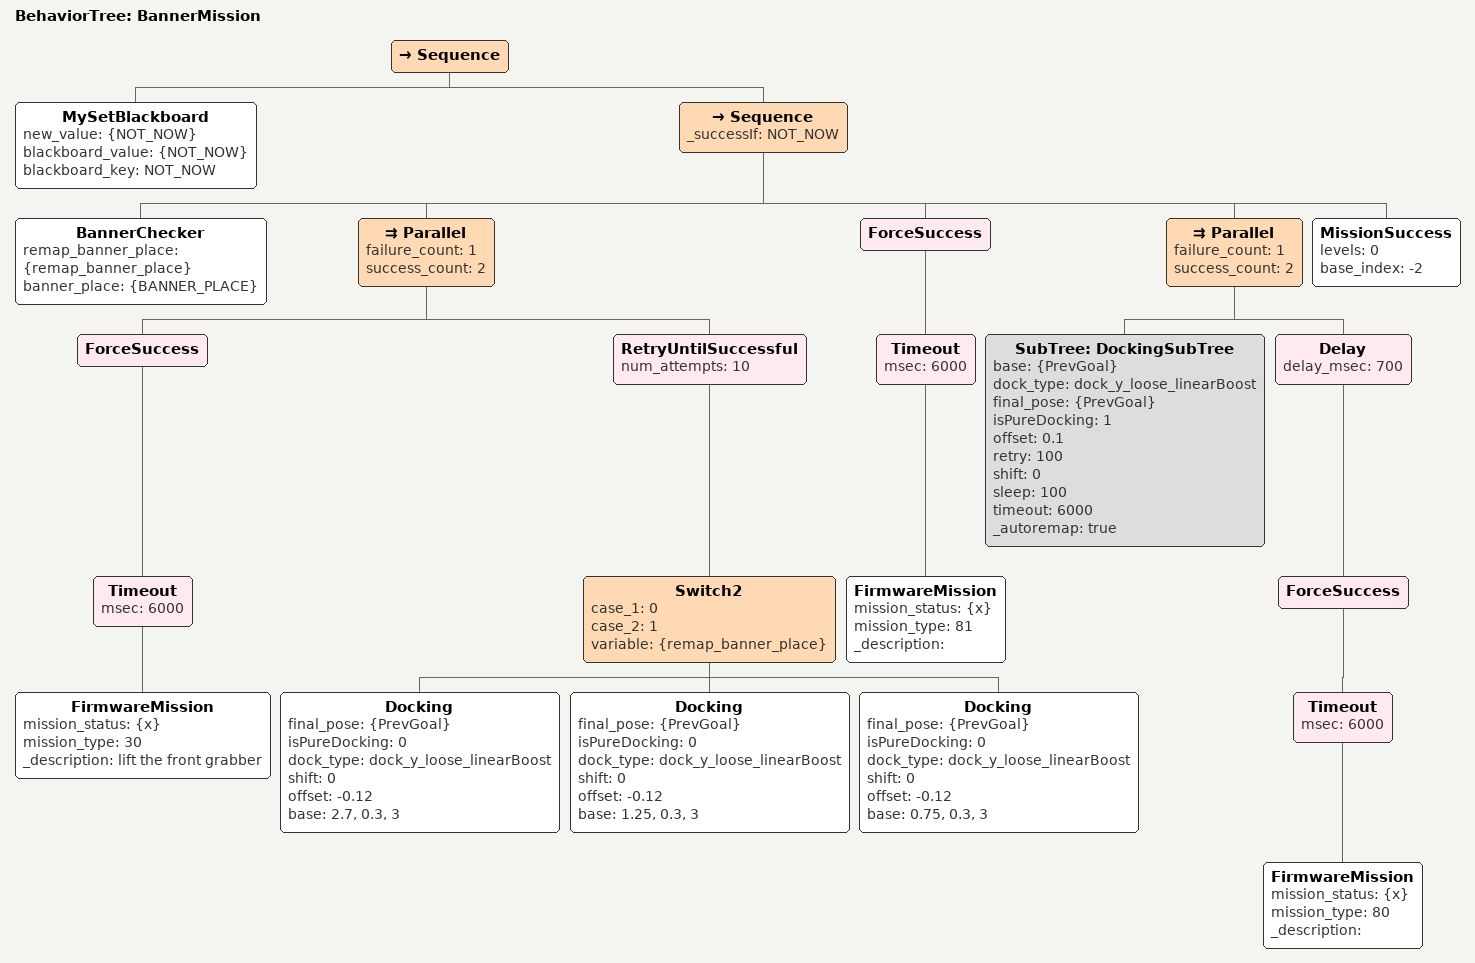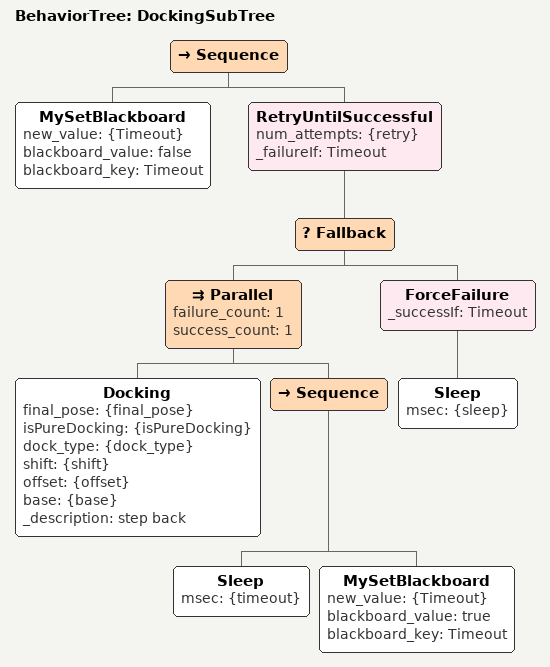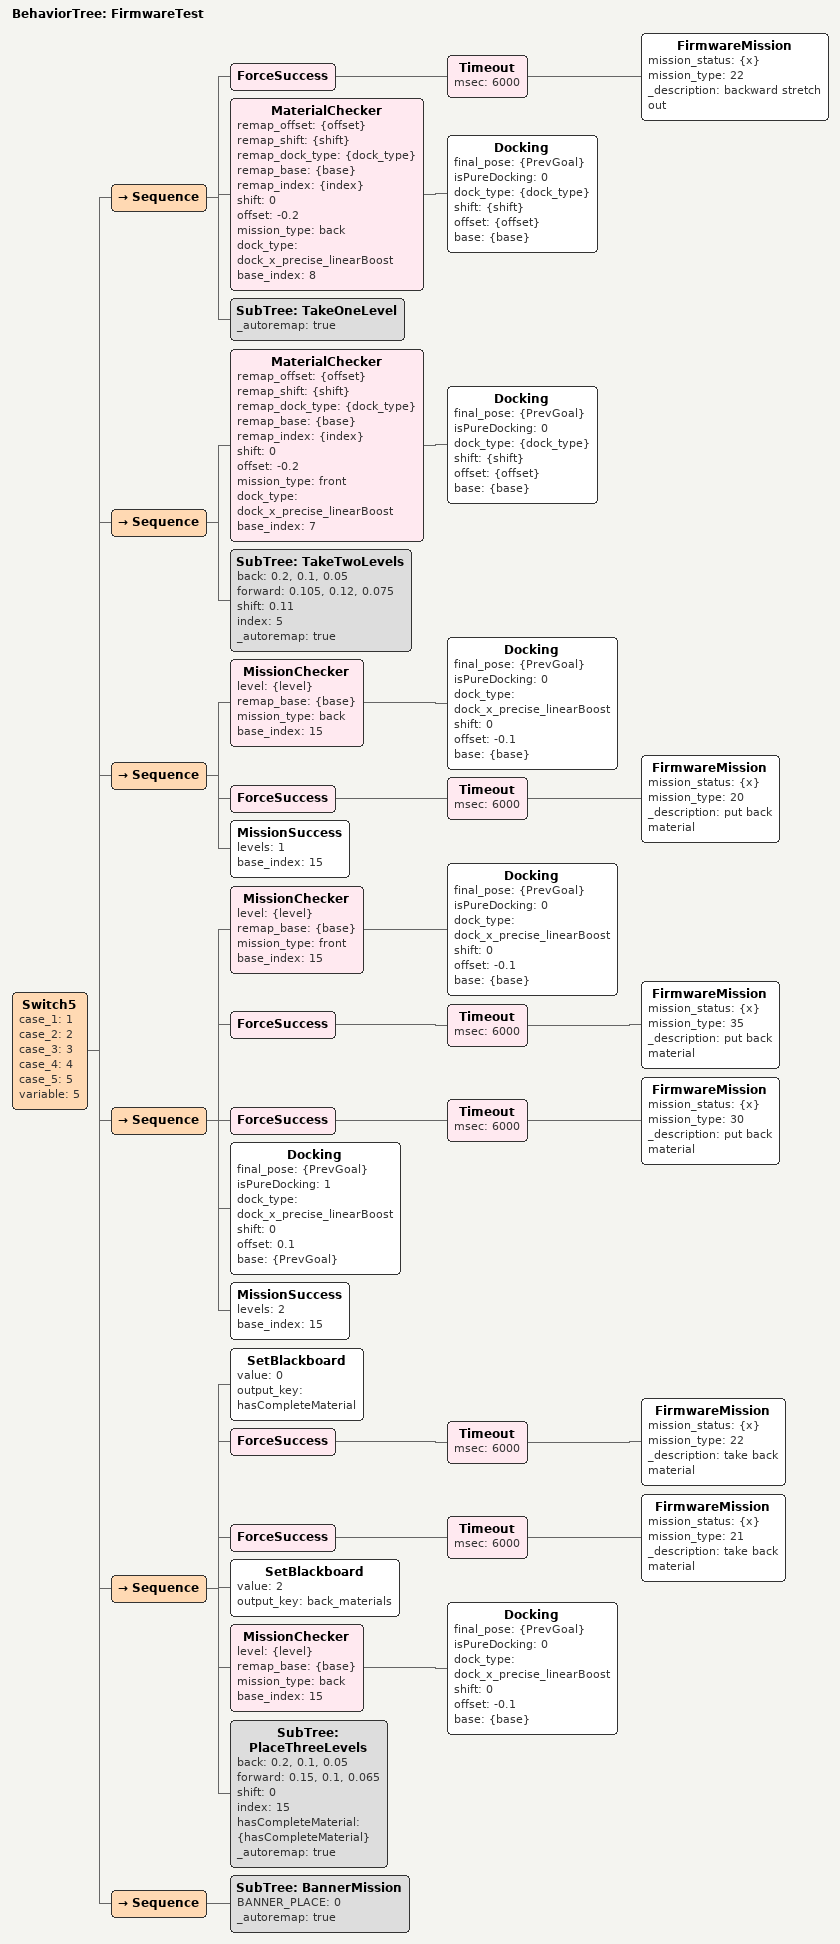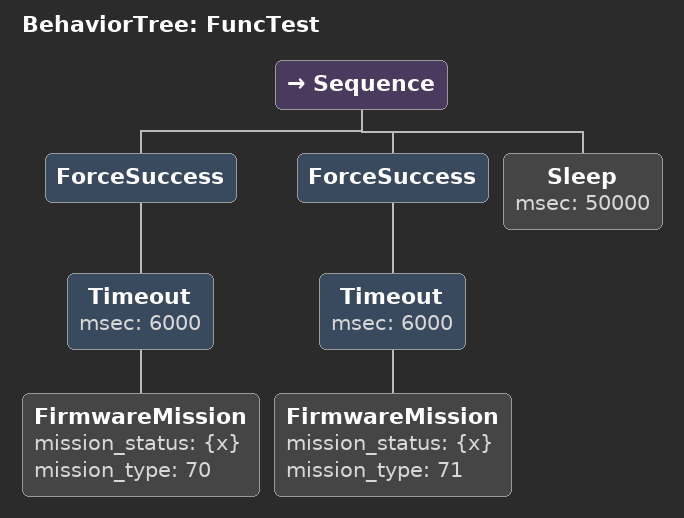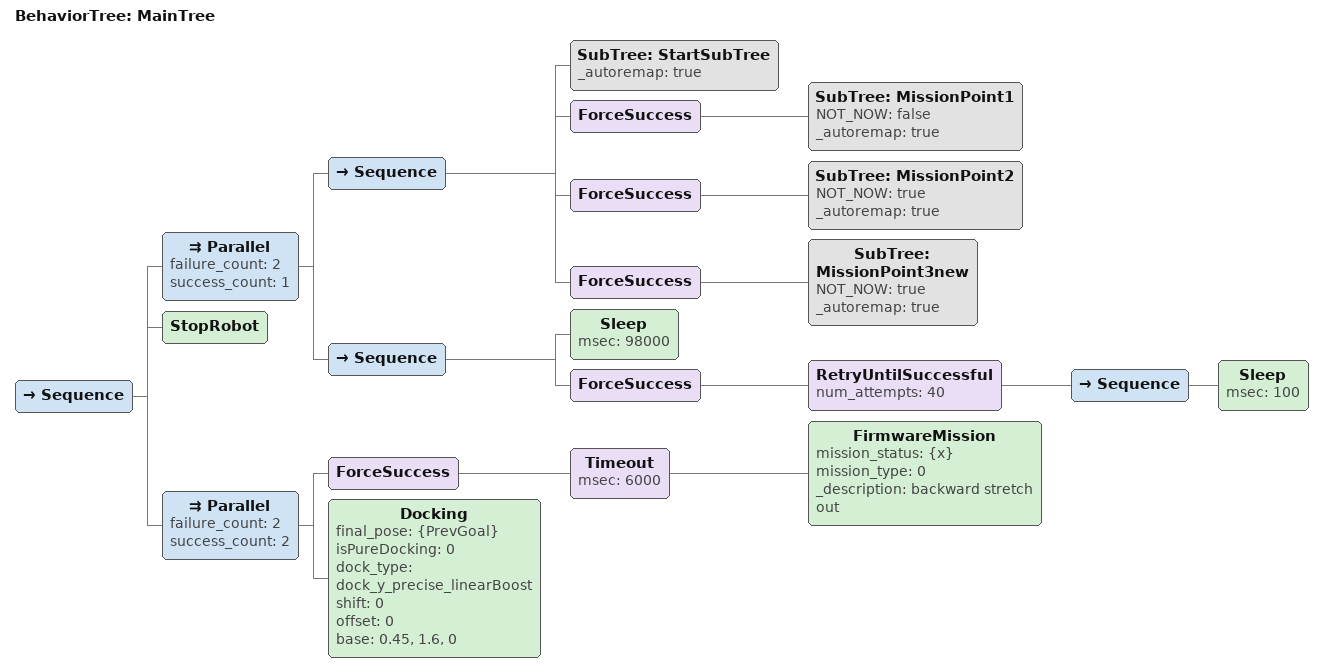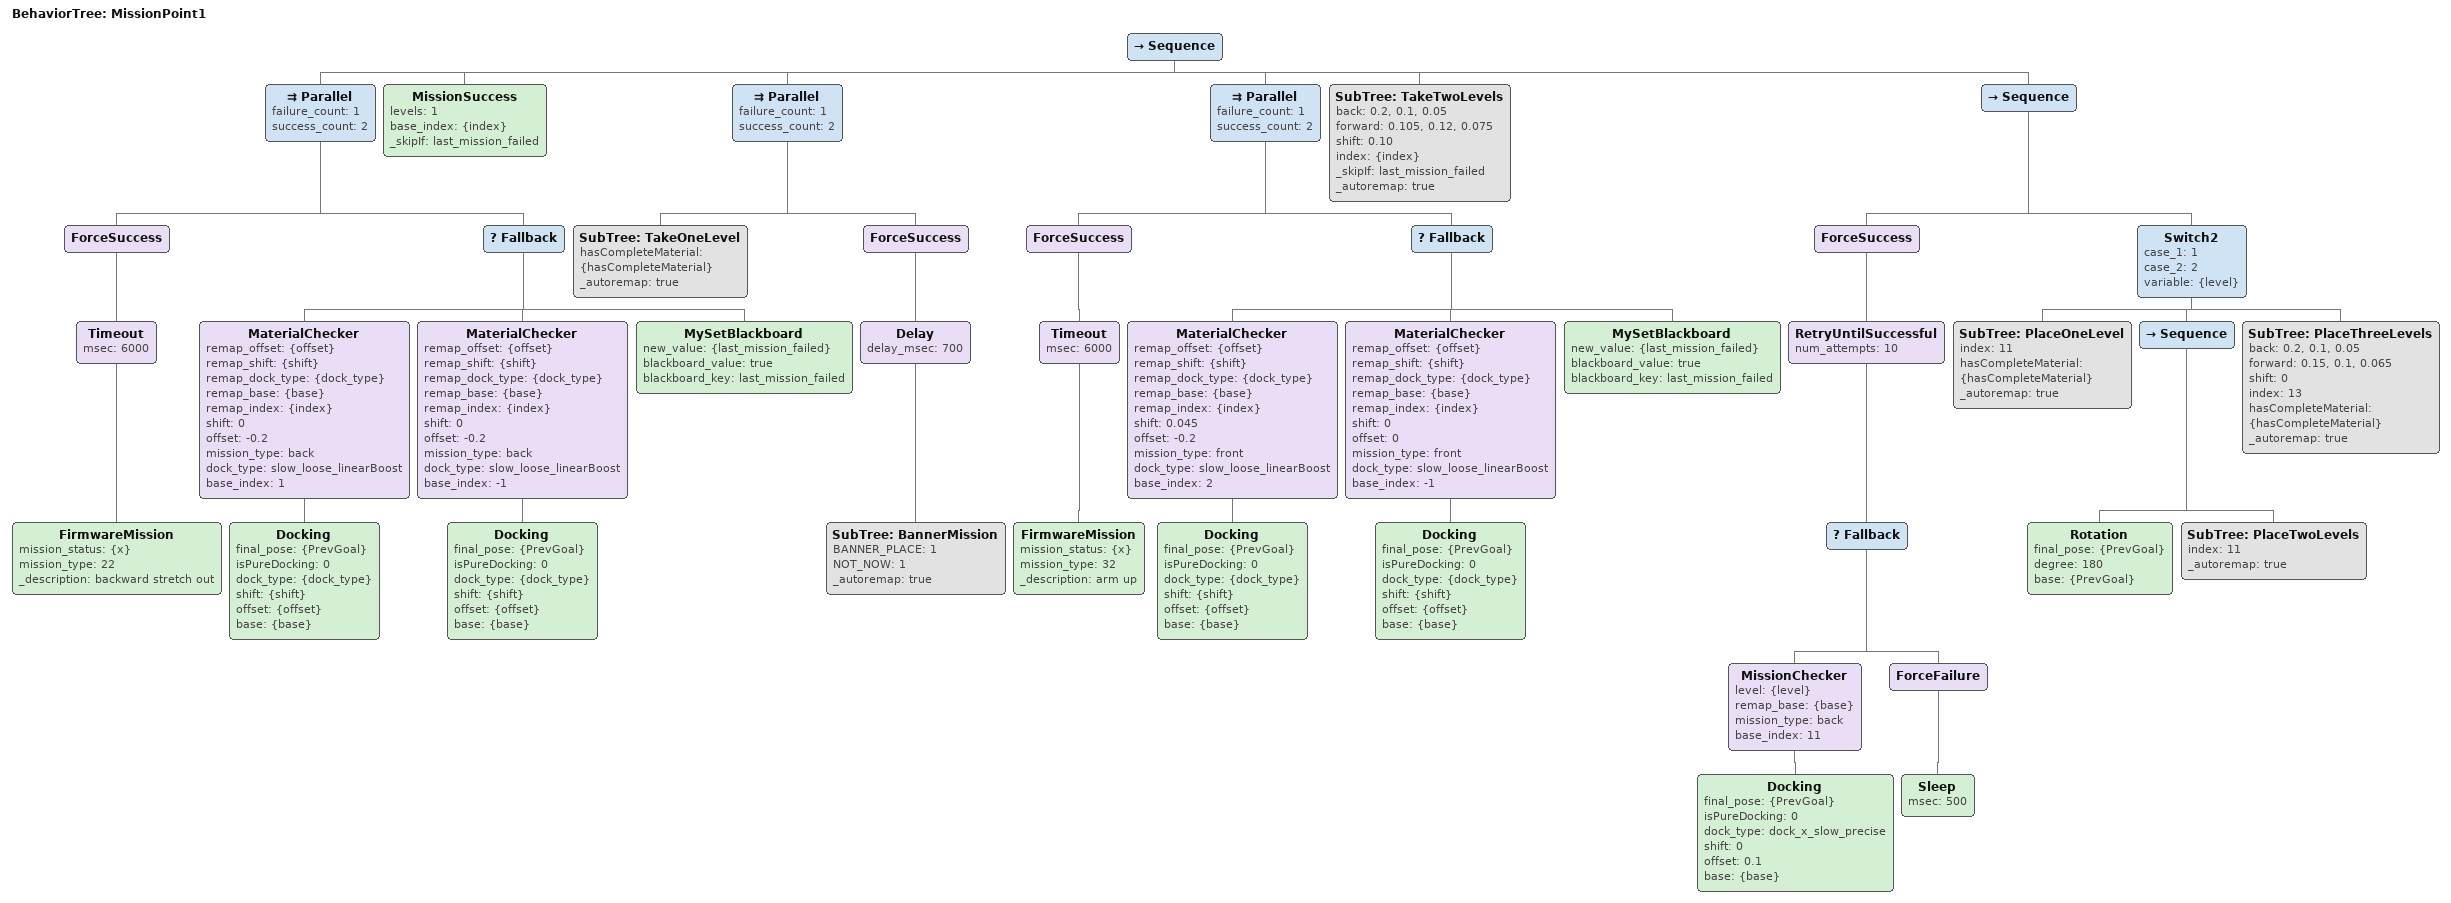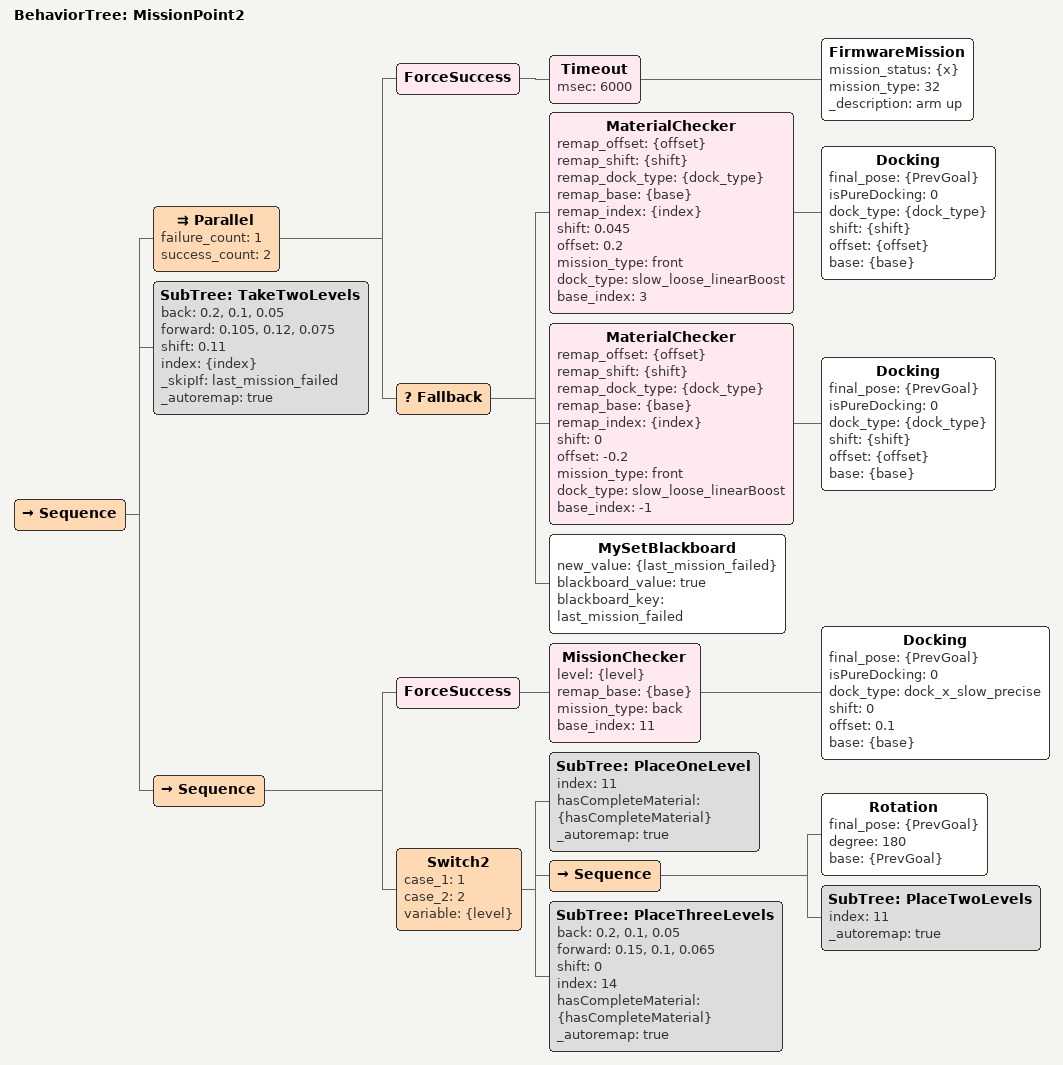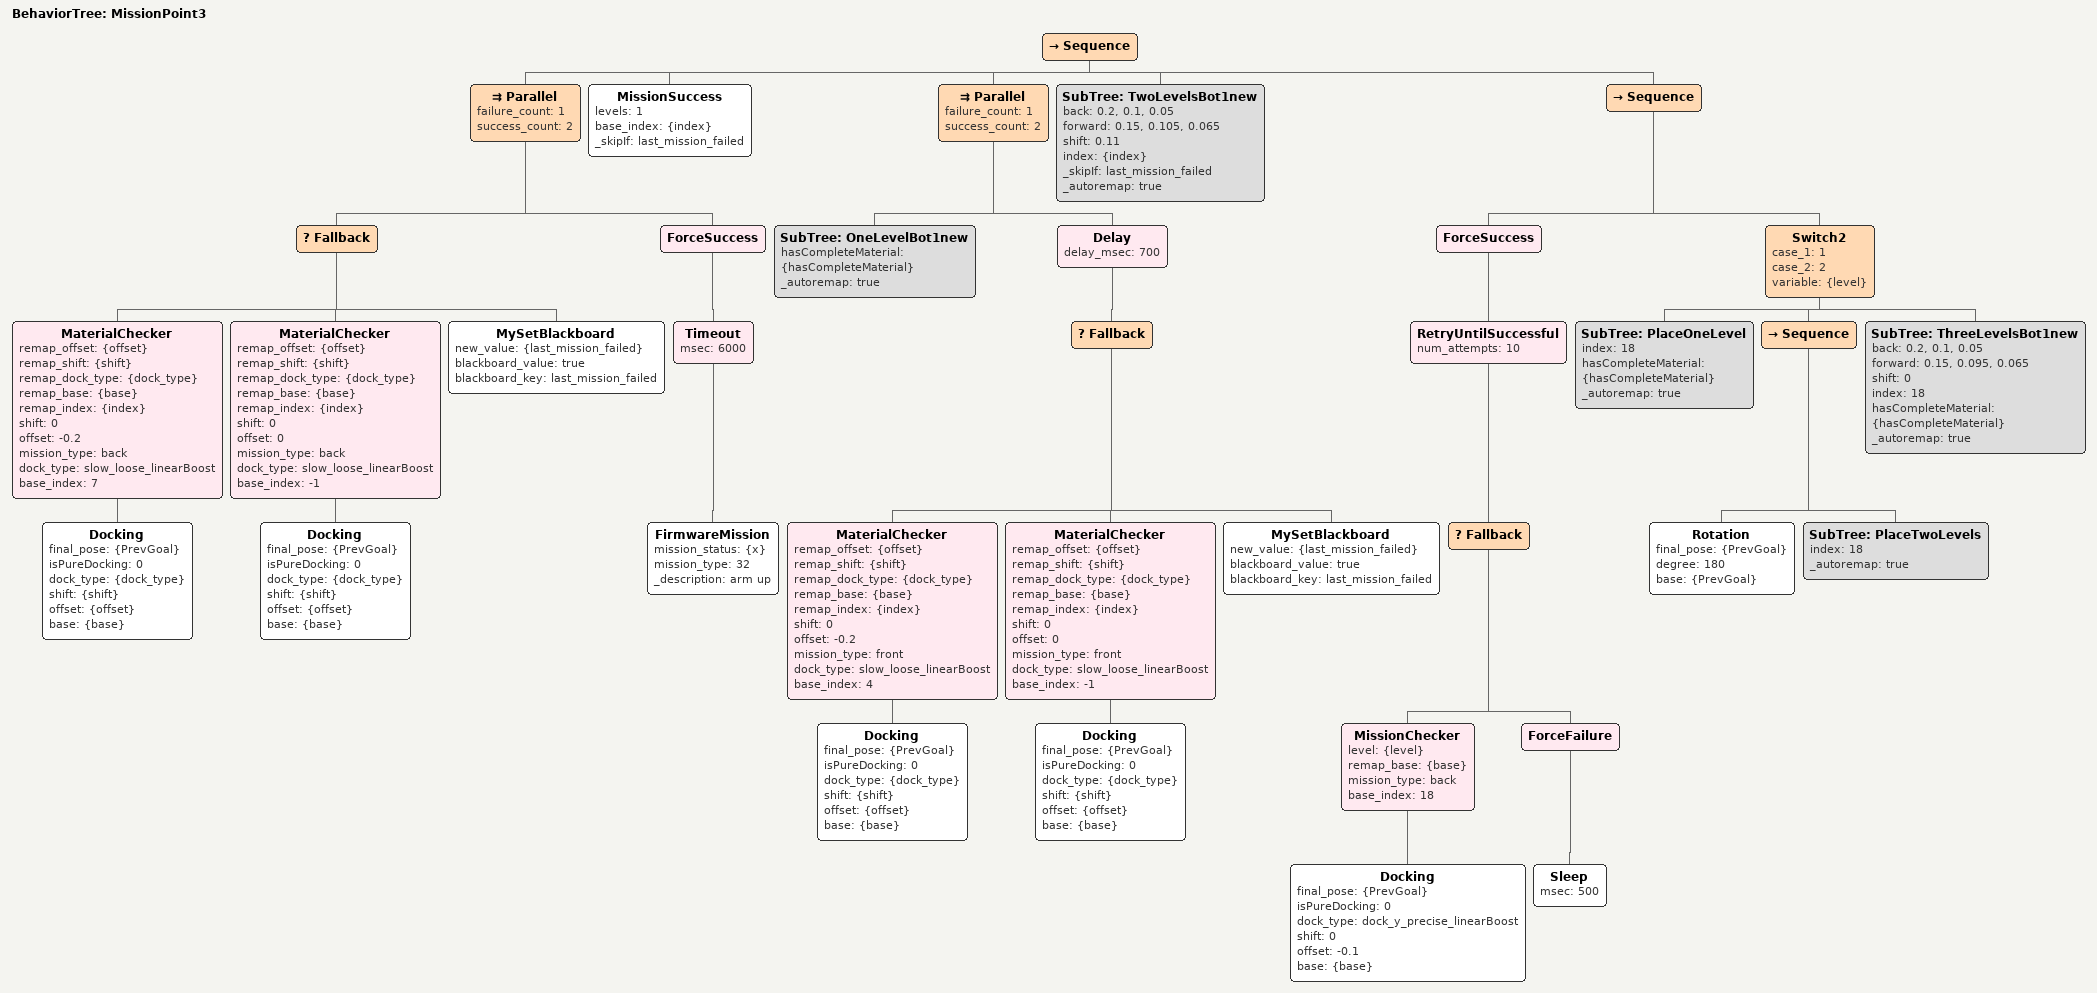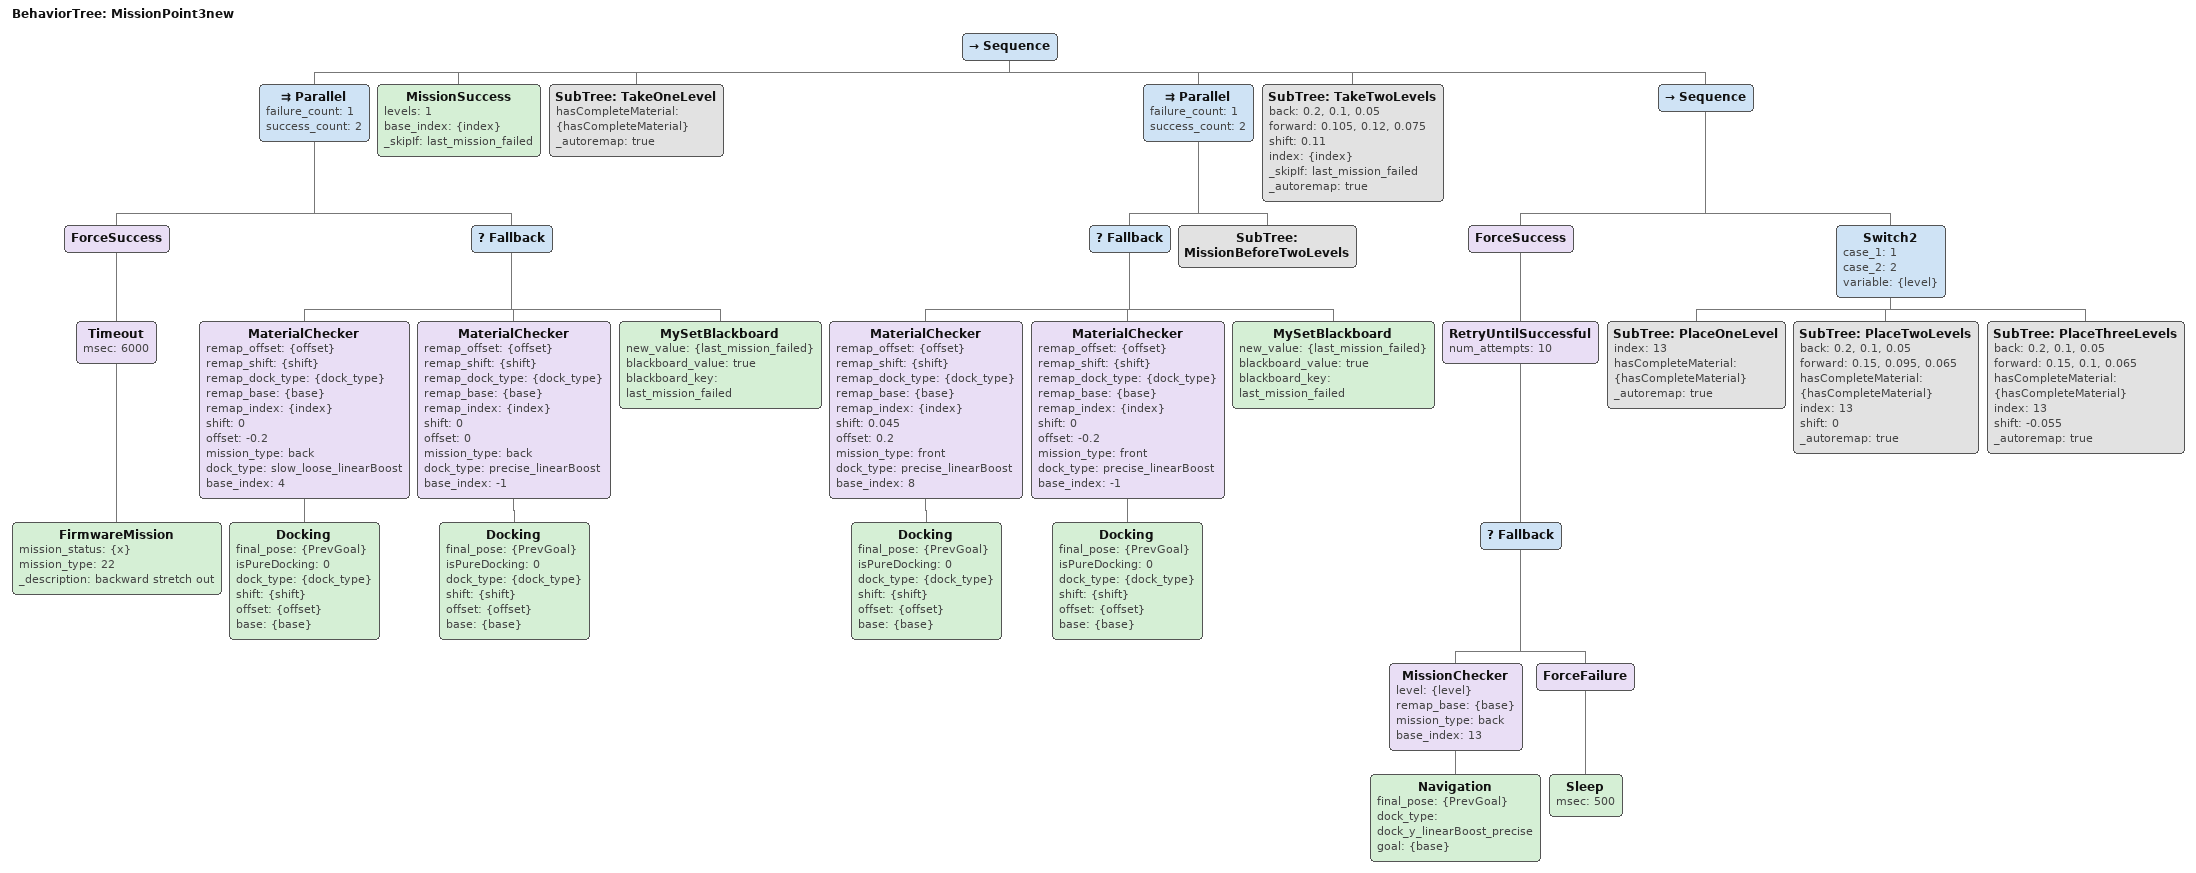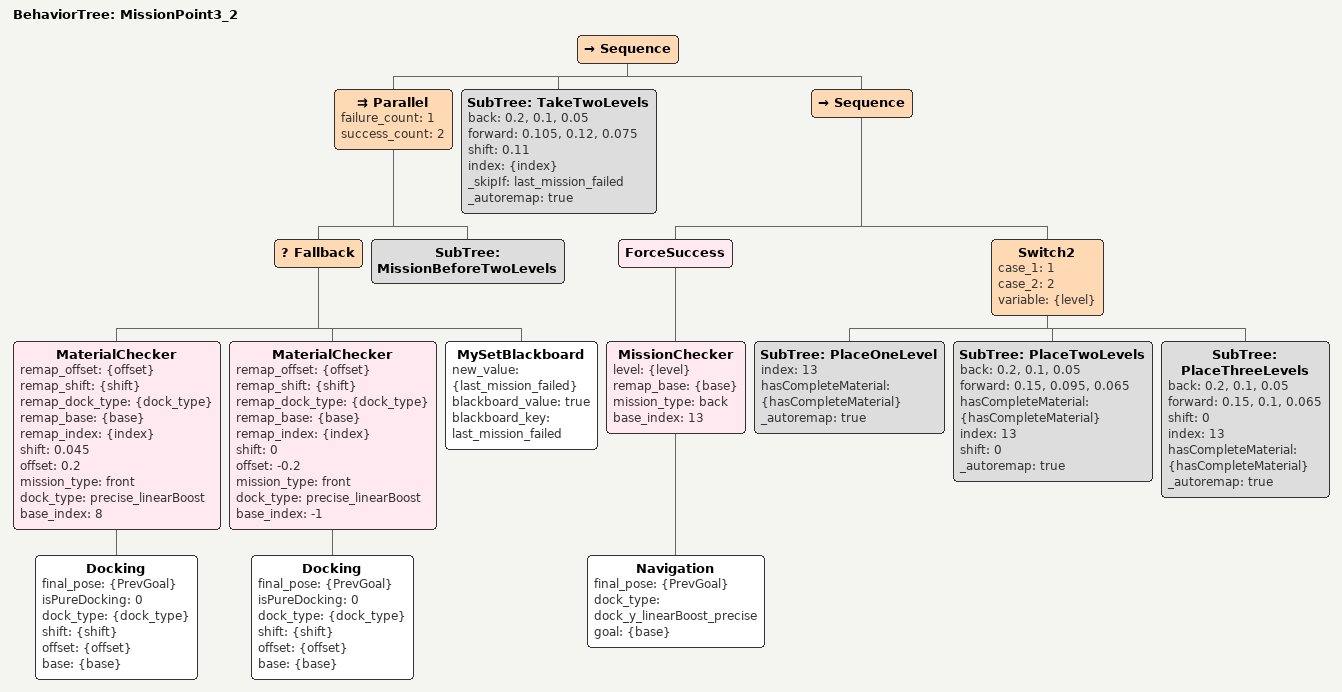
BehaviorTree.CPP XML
<BehaviorTree ID="BannerMission">
  <Sequence>
    <MySetBlackboard new_value="{NOT_NOW}" blackboard_value="{NOT_NOW}" blackboard_key="NOT_NOW"/>
    <Sequence _successIf="NOT_NOW">
      <BannerChecker remap_banner_place="{remap_banner_place}" banner_place="{BANNER_PLACE}"/>
      <Parallel failure_count="1" success_count="2">
        <ForceSuccess>
          <Timeout msec="6000">
            <FirmwareMission mission_status="{x}" mission_type="30" _description="lift the front grabber"/>
          </Timeout>
        </ForceSuccess>
        <RetryUntilSuccessful num_attempts="10">
          <Switch2 case_1="0" case_2="1" variable="{remap_banner_place}">
            <Docking final_pose="{PrevGoal}" isPureDocking="0" dock_type="dock_y_loose_linearBoost" shift="0" offset="-0.12" base="2.7, 0.3, 3"/>
            <Docking final_pose="{PrevGoal}" isPureDocking="0" dock_type="dock_y_loose_linearBoost" shift="0" offset="-0.12" base="1.25, 0.3, 3"/>
            <Docking final_pose="{PrevGoal}" isPureDocking="0" dock_type="dock_y_loose_linearBoost" shift="0" offset="-0.12" base="0.75, 0.3, 3"/>
          </Switch2>
        </RetryUntilSuccessful>
      </Parallel>
      <ForceSuccess>
        <Timeout msec="6000">
          <FirmwareMission mission_status="{x}" mission_type="81" _description=""/>
        </Timeout>
      </ForceSuccess>
      <Parallel failure_count="1" success_count="2">
        <SubTree ID="DockingSubTree" base="{PrevGoal}" dock_type="dock_y_loose_linearBoost" final_pose="{PrevGoal}" isPureDocking="1" offset="0.1" retry="100" shift="0" sleep="100" timeout="6000" _autoremap="true"/>
        <Delay delay_msec="700">
          <ForceSuccess>
            <Timeout msec="6000">
              <FirmwareMission mission_status="{x}" mission_type="80" _description=""/>
            </Timeout>
          </ForceSuccess>
        </Delay>
      </Parallel>
      <MissionSuccess levels="0" base_index="-2"/>
    </Sequence>
  </Sequence>
</BehaviorTree>

<BehaviorTree ID="DockingSubTree">
  <Sequence>
    <MySetBlackboard new_value="{Timeout}" blackboard_value="false" blackboard_key="Timeout"/>
    <RetryUntilSuccessful num_attempts="{retry}" _failureIf="Timeout">
      <Fallback>
        <Parallel failure_count="1" success_count="1">
          <Docking final_pose="{final_pose}" isPureDocking="{isPureDocking}" dock_type="{dock_type}" shift="{shift}" offset="{offset}" base="{base}" _description="step back"/>
          <Sequence>
            <Sleep msec="{timeout}"/>
            <MySetBlackboard new_value="{Timeout}" blackboard_value="true" blackboard_key="Timeout"/>
          </Sequence>
        </Parallel>
        <ForceFailure _successIf="Timeout">
          <Sleep msec="{sleep}"/>
        </ForceFailure>
      </Fallback>
    </RetryUntilSuccessful>
  </Sequence>
</BehaviorTree>

<BehaviorTree ID="FirmwareTest">
  <Switch5 case_1="1" case_2="2" case_3="3" case_4="4" case_5="5" variable="5">
    <Sequence>
      <ForceSuccess>
        <Timeout msec="6000">
          <FirmwareMission mission_status="{x}" mission_type="22" _description="backward stretch out"/>
        </Timeout>
      </ForceSuccess>
      <MaterialChecker remap_offset="{offset}" remap_shift="{shift}" remap_dock_type="{dock_type}" remap_base="{base}" remap_index="{index}" shift="0" offset="-0.2" mission_type="back" dock_type="dock_x_precise_linearBoost" base_index="8">
        <Docking final_pose="{PrevGoal}" isPureDocking="0" dock_type="{dock_type}" shift="{shift}" offset="{offset}" base="{base}"/>
      </MaterialChecker>
      <SubTree ID="TakeOneLevel" _autoremap="true"/>
    </Sequence>
    <Sequence>
      <MaterialChecker remap_offset="{offset}" remap_shift="{shift}" remap_dock_type="{dock_type}" remap_base="{base}" remap_index="{index}" shift="0" offset="-0.2" mission_type="front" dock_type="dock_x_precise_linearBoost" base_index="7">
        <Docking final_pose="{PrevGoal}" isPureDocking="0" dock_type="{dock_type}" shift="{shift}" offset="{offset}" base="{base}"/>
      </MaterialChecker>
      <SubTree ID="TakeTwoLevels" back="0.2, 0.1, 0.05" forward="0.105, 0.12, 0.075" shift="0.11" index="5" _autoremap="true"/>
    </Sequence>
    <Sequence>
      <MissionChecker level="{level}" remap_base="{base}" mission_type="back" base_index="15">
        <Docking final_pose="{PrevGoal}" isPureDocking="0" dock_type="dock_x_precise_linearBoost" shift="0" offset="-0.1" base="{base}"/>
      </MissionChecker>
      <ForceSuccess>
        <Timeout msec="6000">
          <FirmwareMission mission_status="{x}" mission_type="20" _description="put back material"/>
        </Timeout>
      </ForceSuccess>
      <MissionSuccess levels="1" base_index="15"/>
    </Sequence>
    <Sequence>
      <MissionChecker level="{level}" remap_base="{base}" mission_type="front" base_index="15">
        <Docking final_pose="{PrevGoal}" isPureDocking="0" dock_type="dock_x_precise_linearBoost" shift="0" offset="-0.1" base="{base}"/>
      </MissionChecker>
      <ForceSuccess>
        <Timeout msec="6000">
          <FirmwareMission mission_status="{x}" mission_type="35" _description="put back material"/>
        </Timeout>
      </ForceSuccess>
      <ForceSuccess>
        <Timeout msec="6000">
          <FirmwareMission mission_status="{x}" mission_type="30" _description="put back material"/>
        </Timeout>
      </ForceSuccess>
      <Docking final_pose="{PrevGoal}" isPureDocking="1" dock_type="dock_x_precise_linearBoost" shift="0" offset="0.1" base="{PrevGoal}"/>
      <MissionSuccess levels="2" base_index="15"/>
    </Sequence>
    <Sequence>
      <SetBlackboard value="0" output_key="hasCompleteMaterial"/>
      <ForceSuccess>
        <Timeout msec="6000">
          <FirmwareMission mission_status="{x}" mission_type="22" _description="take back material"/>
        </Timeout>
      </ForceSuccess>
      <ForceSuccess>
        <Timeout msec="6000">
          <FirmwareMission mission_status="{x}" mission_type="21" _description="take back material"/>
        </Timeout>
      </ForceSuccess>
      <SetBlackboard value="2" output_key="back_materials"/>
      <MissionChecker level="{level}" remap_base="{base}" mission_type="back" base_index="15">
        <Docking final_pose="{PrevGoal}" isPureDocking="0" dock_type="dock_x_precise_linearBoost" shift="0" offset="-0.1" base="{base}"/>
      </MissionChecker>
      <SubTree ID="PlaceThreeLevels" back="0.2, 0.1, 0.05" forward="0.15, 0.1, 0.065" shift="0" index="15" hasCompleteMaterial="{hasCompleteMaterial}" _autoremap="true"/>
    </Sequence>
    <Sequence>
      <SubTree ID="BannerMission" BANNER_PLACE="0" _autoremap="true"/>
    </Sequence>
  </Switch5>
</BehaviorTree>

<BehaviorTree ID="FuncTest">
  <Sequence>
    <ForceSuccess>
      <Timeout msec="6000">
        <FirmwareMission mission_status="{x}" mission_type="70"/>
      </Timeout>
    </ForceSuccess>
    <ForceSuccess>
      <Timeout msec="6000">
        <FirmwareMission mission_status="{x}" mission_type="71"/>
      </Timeout>
    </ForceSuccess>
    <Sleep msec="50000"/>
  </Sequence>
</BehaviorTree>

<BehaviorTree ID="MainTree">
  <Sequence>
    <Parallel failure_count="2" success_count="1">
      <Sequence>
        <SubTree ID="StartSubTree" _autoremap="true"/>
        <ForceSuccess>
          <SubTree ID="MissionPoint1" NOT_NOW="false" _autoremap="true"/>
        </ForceSuccess>
        <ForceSuccess>
          <SubTree ID="MissionPoint2" NOT_NOW="true" _autoremap="true"/>
        </ForceSuccess>
        <ForceSuccess>
          <SubTree ID="MissionPoint3new" NOT_NOW="true" _autoremap="true"/>
        </ForceSuccess>
      </Sequence>
      <Sequence>
        <Sleep msec="98000"/>
        <ForceSuccess>
          <RetryUntilSuccessful num_attempts="40">
            <Sequence>
              <Sleep msec="100"/>
            </Sequence>
          </RetryUntilSuccessful>
        </ForceSuccess>
      </Sequence>
    </Parallel>
    <StopRobot/>
    <Parallel failure_count="2" success_count="2">
      <ForceSuccess>
        <Timeout msec="6000">
          <FirmwareMission mission_status="{x}" mission_type="0" _description="backward stretch out"/>
        </Timeout>
      </ForceSuccess>
      <Docking final_pose="{PrevGoal}" isPureDocking="0" dock_type="dock_y_precise_linearBoost" shift="0" offset="0" base="0.45, 1.6, 0"/>
    </Parallel>
  </Sequence>
</BehaviorTree>

<BehaviorTree ID="MissionPoint1">
  <Sequence>
    <Parallel failure_count="1" success_count="2">
      <ForceSuccess>
        <Timeout msec="6000">
          <FirmwareMission mission_status="{x}" mission_type="22" _description="backward stretch out"/>
        </Timeout>
      </ForceSuccess>
      <Fallback>
        <MaterialChecker remap_offset="{offset}" remap_shift="{shift}" remap_dock_type="{dock_type}" remap_base="{base}" remap_index="{index}" shift="0" offset="-0.2" mission_type="back" dock_type="slow_loose_linearBoost" base_index="1">
          <Docking final_pose="{PrevGoal}" isPureDocking="0" dock_type="{dock_type}" shift="{shift}" offset="{offset}" base="{base}"/>
        </MaterialChecker>
        <MaterialChecker remap_offset="{offset}" remap_shift="{shift}" remap_dock_type="{dock_type}" remap_base="{base}" remap_index="{index}" shift="0" offset="-0.2" mission_type="back" dock_type="slow_loose_linearBoost" base_index="-1">
          <Docking final_pose="{PrevGoal}" isPureDocking="0" dock_type="{dock_type}" shift="{shift}" offset="{offset}" base="{base}"/>
        </MaterialChecker>
        <MySetBlackboard new_value="{last_mission_failed}" blackboard_value="true" blackboard_key="last_mission_failed"/>
      </Fallback>
    </Parallel>
    <MissionSuccess levels="1" base_index="{index}" _skipIf="last_mission_failed"/>
    <Parallel failure_count="1" success_count="2">
      <SubTree ID="TakeOneLevel" hasCompleteMaterial="{hasCompleteMaterial}" _autoremap="true"/>
      <ForceSuccess>
        <Delay delay_msec="700">
          <SubTree ID="BannerMission" BANNER_PLACE="1" NOT_NOW="1" _autoremap="true"/>
        </Delay>
      </ForceSuccess>
    </Parallel>
    <Parallel failure_count="1" success_count="2">
      <ForceSuccess>
        <Timeout msec="6000">
          <FirmwareMission mission_status="{x}" mission_type="32" _description="arm up"/>
        </Timeout>
      </ForceSuccess>
      <Fallback>
        <MaterialChecker remap_offset="{offset}" remap_shift="{shift}" remap_dock_type="{dock_type}" remap_base="{base}" remap_index="{index}" shift="0.045" offset="-0.2" mission_type="front" dock_type="slow_loose_linearBoost" base_index="2">
          <Docking final_pose="{PrevGoal}" isPureDocking="0" dock_type="{dock_type}" shift="{shift}" offset="{offset}" base="{base}"/>
        </MaterialChecker>
        <MaterialChecker remap_offset="{offset}" remap_shift="{shift}" remap_dock_type="{dock_type}" remap_base="{base}" remap_index="{index}" shift="0" offset="0" mission_type="front" dock_type="slow_loose_linearBoost" base_index="-1">
          <Docking final_pose="{PrevGoal}" isPureDocking="0" dock_type="{dock_type}" shift="{shift}" offset="{offset}" base="{base}"/>
        </MaterialChecker>
        <MySetBlackboard new_value="{last_mission_failed}" blackboard_value="true" blackboard_key="last_mission_failed"/>
      </Fallback>
    </Parallel>
    <SubTree ID="TakeTwoLevels" back="0.2, 0.1, 0.05" forward="0.105, 0.12, 0.075" shift="0.10" index="{index}" _skipIf="last_mission_failed" _autoremap="true"/>
    <Sequence>
      <ForceSuccess>
        <RetryUntilSuccessful num_attempts="10">
          <Fallback>
            <MissionChecker level="{level}" remap_base="{base}" mission_type="back" base_index="11">
              <Docking final_pose="{PrevGoal}" isPureDocking="0" dock_type="dock_x_slow_precise" shift="0" offset="0.1" base="{base}"/>
            </MissionChecker>
            <ForceFailure>
              <Sleep msec="500"/>
            </ForceFailure>
          </Fallback>
        </RetryUntilSuccessful>
      </ForceSuccess>
      <Switch2 case_1="1" case_2="2" variable="{level}">
        <SubTree ID="PlaceOneLevel" index="11" hasCompleteMaterial="{hasCompleteMaterial}" _autoremap="true"/>
        <Sequence>
          <Rotation final_pose="{PrevGoal}" degree="180" base="{PrevGoal}"/>
          <SubTree ID="PlaceTwoLevels" index="11" _autoremap="true"/>
        </Sequence>
        <SubTree ID="PlaceThreeLevels" back="0.2, 0.1, 0.05" forward="0.15, 0.1, 0.065" shift="0" index="13" hasCompleteMaterial="{hasCompleteMaterial}" _autoremap="true"/>
      </Switch2>
    </Sequence>
  </Sequence>
</BehaviorTree>

<BehaviorTree ID="MissionPoint2">
  <Sequence>
    <Parallel failure_count="1" success_count="2">
      <ForceSuccess>
        <Timeout msec="6000">
          <FirmwareMission mission_status="{x}" mission_type="32" _description="arm up"/>
        </Timeout>
      </ForceSuccess>
      <Fallback>
        <MaterialChecker remap_offset="{offset}" remap_shift="{shift}" remap_dock_type="{dock_type}" remap_base="{base}" remap_index="{index}" shift="0.045" offset="0.2" mission_type="front" dock_type="slow_loose_linearBoost" base_index="3">
          <Docking final_pose="{PrevGoal}" isPureDocking="0" dock_type="{dock_type}" shift="{shift}" offset="{offset}" base="{base}"/>
        </MaterialChecker>
        <MaterialChecker remap_offset="{offset}" remap_shift="{shift}" remap_dock_type="{dock_type}" remap_base="{base}" remap_index="{index}" shift="0" offset="-0.2" mission_type="front" dock_type="slow_loose_linearBoost" base_index="-1">
          <Docking final_pose="{PrevGoal}" isPureDocking="0" dock_type="{dock_type}" shift="{shift}" offset="{offset}" base="{base}"/>
        </MaterialChecker>
        <MySetBlackboard new_value="{last_mission_failed}" blackboard_value="true" blackboard_key="last_mission_failed"/>
      </Fallback>
    </Parallel>
    <SubTree ID="TakeTwoLevels" back="0.2, 0.1, 0.05" forward="0.105, 0.12, 0.075" shift="0.11" index="{index}" _skipIf="last_mission_failed" _autoremap="true"/>
    <Sequence>
      <ForceSuccess>
        <MissionChecker level="{level}" remap_base="{base}" mission_type="back" base_index="11">
          <Docking final_pose="{PrevGoal}" isPureDocking="0" dock_type="dock_x_slow_precise" shift="0" offset="0.1" base="{base}"/>
        </MissionChecker>
      </ForceSuccess>
      <Switch2 case_1="1" case_2="2" variable="{level}">
        <SubTree ID="PlaceOneLevel" index="11" hasCompleteMaterial="{hasCompleteMaterial}" _autoremap="true"/>
        <Sequence>
          <Rotation final_pose="{PrevGoal}" degree="180" base="{PrevGoal}"/>
          <SubTree ID="PlaceTwoLevels" index="11" _autoremap="true"/>
        </Sequence>
        <SubTree ID="PlaceThreeLevels" back="0.2, 0.1, 0.05" forward="0.15, 0.1, 0.065" shift="0" index="14" hasCompleteMaterial="{hasCompleteMaterial}" _autoremap="true"/>
      </Switch2>
    </Sequence>
  </Sequence>
</BehaviorTree>

<BehaviorTree ID="MissionPoint3">
  <Sequence>
    <Parallel failure_count="1" success_count="2">
      <Fallback>
        <MaterialChecker remap_offset="{offset}" remap_shift="{shift}" remap_dock_type="{dock_type}" remap_base="{base}" remap_index="{index}" shift="0" offset="-0.2" mission_type="back" dock_type="slow_loose_linearBoost" base_index="7">
          <Docking final_pose="{PrevGoal}" isPureDocking="0" dock_type="{dock_type}" shift="{shift}" offset="{offset}" base="{base}"/>
        </MaterialChecker>
        <MaterialChecker remap_offset="{offset}" remap_shift="{shift}" remap_dock_type="{dock_type}" remap_base="{base}" remap_index="{index}" shift="0" offset="0" mission_type="back" dock_type="slow_loose_linearBoost" base_index="-1">
          <Docking final_pose="{PrevGoal}" isPureDocking="0" dock_type="{dock_type}" shift="{shift}" offset="{offset}" base="{base}"/>
        </MaterialChecker>
        <MySetBlackboard new_value="{last_mission_failed}" blackboard_value="true" blackboard_key="last_mission_failed"/>
      </Fallback>
      <ForceSuccess>
        <Timeout msec="6000">
          <FirmwareMission mission_status="{x}" mission_type="32" _description="arm up"/>
        </Timeout>
      </ForceSuccess>
    </Parallel>
    <MissionSuccess levels="1" base_index="{index}" _skipIf="last_mission_failed"/>
    <Parallel failure_count="1" success_count="2">
      <SubTree ID="OneLevelBot1new" hasCompleteMaterial="{hasCompleteMaterial}" _autoremap="true"/>
      <Delay delay_msec="700">
        <Fallback>
          <MaterialChecker remap_offset="{offset}" remap_shift="{shift}" remap_dock_type="{dock_type}" remap_base="{base}" remap_index="{index}" shift="0" offset="-0.2" mission_type="front" dock_type="slow_loose_linearBoost" base_index="4">
            <Docking final_pose="{PrevGoal}" isPureDocking="0" dock_type="{dock_type}" shift="{shift}" offset="{offset}" base="{base}"/>
          </MaterialChecker>
          <MaterialChecker remap_offset="{offset}" remap_shift="{shift}" remap_dock_type="{dock_type}" remap_base="{base}" remap_index="{index}" shift="0" offset="0" mission_type="front" dock_type="slow_loose_linearBoost" base_index="-1">
            <Docking final_pose="{PrevGoal}" isPureDocking="0" dock_type="{dock_type}" shift="{shift}" offset="{offset}" base="{base}"/>
          </MaterialChecker>
          <MySetBlackboard new_value="{last_mission_failed}" blackboard_value="true" blackboard_key="last_mission_failed"/>
        </Fallback>
      </Delay>
    </Parallel>
    <SubTree ID="TwoLevelsBot1new" back="0.2, 0.1, 0.05" forward="0.15, 0.105, 0.065" shift="0.11" index="{index}" _skipIf="last_mission_failed" _autoremap="true"/>
    <Sequence>
      <ForceSuccess>
        <RetryUntilSuccessful num_attempts="10">
          <Fallback>
            <MissionChecker level="{level}" remap_base="{base}" mission_type="back" base_index="18">
              <Docking final_pose="{PrevGoal}" isPureDocking="0" dock_type="dock_y_precise_linearBoost" shift="0" offset="-0.1" base="{base}"/>
            </MissionChecker>
            <ForceFailure>
              <Sleep msec="500"/>
            </ForceFailure>
          </Fallback>
        </RetryUntilSuccessful>
      </ForceSuccess>
      <Switch2 case_1="1" case_2="2" variable="{level}">
        <SubTree ID="PlaceOneLevel" index="18" hasCompleteMaterial="{hasCompleteMaterial}" _autoremap="true"/>
        <Sequence>
          <Rotation final_pose="{PrevGoal}" degree="180" base="{PrevGoal}"/>
          <SubTree ID="PlaceTwoLevels" index="18" _autoremap="true"/>
        </Sequence>
        <SubTree ID="ThreeLevelsBot1new" back="0.2, 0.1, 0.05" forward="0.15, 0.095, 0.065" shift="0" index="18" hasCompleteMaterial="{hasCompleteMaterial}" _autoremap="true"/>
      </Switch2>
    </Sequence>
  </Sequence>
</BehaviorTree>

<BehaviorTree ID="MissionPoint3new">
  <Sequence>
    <Parallel failure_count="1" success_count="2">
      <ForceSuccess>
        <Timeout msec="6000">
          <FirmwareMission mission_status="{x}" mission_type="22" _description="backward stretch out"/>
        </Timeout>
      </ForceSuccess>
      <Fallback>
        <MaterialChecker remap_offset="{offset}" remap_shift="{shift}" remap_dock_type="{dock_type}" remap_base="{base}" remap_index="{index}" shift="0" offset="-0.2" mission_type="back" dock_type="slow_loose_linearBoost" base_index="4">
          <Docking final_pose="{PrevGoal}" isPureDocking="0" dock_type="{dock_type}" shift="{shift}" offset="{offset}" base="{base}"/>
        </MaterialChecker>
        <MaterialChecker remap_offset="{offset}" remap_shift="{shift}" remap_dock_type="{dock_type}" remap_base="{base}" remap_index="{index}" shift="0" offset="0" mission_type="back" dock_type="precise_linearBoost" base_index="-1">
          <Docking final_pose="{PrevGoal}" isPureDocking="0" dock_type="{dock_type}" shift="{shift}" offset="{offset}" base="{base}"/>
        </MaterialChecker>
        <MySetBlackboard new_value="{last_mission_failed}" blackboard_value="true" blackboard_key="last_mission_failed"/>
      </Fallback>
    </Parallel>
    <MissionSuccess levels="1" base_index="{index}" _skipIf="last_mission_failed"/>
    <SubTree ID="TakeOneLevel" hasCompleteMaterial="{hasCompleteMaterial}" _autoremap="true"/>
    <Parallel failure_count="1" success_count="2">
      <Fallback>
        <MaterialChecker remap_offset="{offset}" remap_shift="{shift}" remap_dock_type="{dock_type}" remap_base="{base}" remap_index="{index}" shift="0.045" offset="0.2" mission_type="front" dock_type="precise_linearBoost" base_index="8">
          <Docking final_pose="{PrevGoal}" isPureDocking="0" dock_type="{dock_type}" shift="{shift}" offset="{offset}" base="{base}"/>
        </MaterialChecker>
        <MaterialChecker remap_offset="{offset}" remap_shift="{shift}" remap_dock_type="{dock_type}" remap_base="{base}" remap_index="{index}" shift="0" offset="-0.2" mission_type="front" dock_type="precise_linearBoost" base_index="-1">
          <Docking final_pose="{PrevGoal}" isPureDocking="0" dock_type="{dock_type}" shift="{shift}" offset="{offset}" base="{base}"/>
        </MaterialChecker>
        <MySetBlackboard new_value="{last_mission_failed}" blackboard_value="true" blackboard_key="last_mission_failed"/>
      </Fallback>
      <SubTree ID="MissionBeforeTwoLevels"/>
    </Parallel>
    <SubTree ID="TakeTwoLevels" back="0.2, 0.1, 0.05" forward="0.105, 0.12, 0.075" shift="0.11" index="{index}" _skipIf="last_mission_failed" _autoremap="true"/>
    <Sequence>
      <ForceSuccess>
        <RetryUntilSuccessful num_attempts="10">
          <Fallback>
            <MissionChecker level="{level}" remap_base="{base}" mission_type="back" base_index="13">
              <Navigation final_pose="{PrevGoal}" dock_type="dock_y_linearBoost_precise" goal="{base}"/>
            </MissionChecker>
            <ForceFailure>
              <Sleep msec="500"/>
            </ForceFailure>
          </Fallback>
        </RetryUntilSuccessful>
      </ForceSuccess>
      <Switch2 case_1="1" case_2="2" variable="{level}">
        <SubTree ID="PlaceOneLevel" index="13" hasCompleteMaterial="{hasCompleteMaterial}" _autoremap="true"/>
        <SubTree ID="PlaceTwoLevels" back="0.2, 0.1, 0.05" forward="0.15, 0.095, 0.065" hasCompleteMaterial="{hasCompleteMaterial}" index="13" shift="0" _autoremap="true"/>
        <SubTree ID="PlaceThreeLevels" back="0.2, 0.1, 0.05" forward="0.15, 0.1, 0.065" hasCompleteMaterial="{hasCompleteMaterial}" index="13" shift="-0.055" _autoremap="true"/>
      </Switch2>
    </Sequence>
  </Sequence>
</BehaviorTree>

<BehaviorTree ID="MissionPoint3_2">
  <Sequence>
    <Parallel failure_count="1" success_count="2">
      <Fallback>
        <MaterialChecker remap_offset="{offset}" remap_shift="{shift}" remap_dock_type="{dock_type}" remap_base="{base}" remap_index="{index}" shift="0.045" offset="0.2" mission_type="front" dock_type="precise_linearBoost" base_index="8">
          <Docking final_pose="{PrevGoal}" isPureDocking="0" dock_type="{dock_type}" shift="{shift}" offset="{offset}" base="{base}"/>
        </MaterialChecker>
        <MaterialChecker remap_offset="{offset}" remap_shift="{shift}" remap_dock_type="{dock_type}" remap_base="{base}" remap_index="{index}" shift="0" offset="-0.2" mission_type="front" dock_type="precise_linearBoost" base_index="-1">
          <Docking final_pose="{PrevGoal}" isPureDocking="0" dock_type="{dock_type}" shift="{shift}" offset="{offset}" base="{base}"/>
        </MaterialChecker>
        <MySetBlackboard new_value="{last_mission_failed}" blackboard_value="true" blackboard_key="last_mission_failed"/>
      </Fallback>
      <SubTree ID="MissionBeforeTwoLevels"/>
    </Parallel>
    <SubTree ID="TakeTwoLevels" back="0.2, 0.1, 0.05" forward="0.105, 0.12, 0.075" shift="0.11" index="{index}" _skipIf="last_mission_failed" _autoremap="true"/>
    <Sequence>
      <ForceSuccess>
        <MissionChecker level="{level}" remap_base="{base}" mission_type="back" base_index="13">
          <Navigation final_pose="{PrevGoal}" dock_type="dock_y_linearBoost_precise" goal="{base}"/>
        </MissionChecker>
      </ForceSuccess>
      <Switch2 case_1="1" case_2="2" variable="{level}">
        <SubTree ID="PlaceOneLevel" index="13" hasCompleteMaterial="{hasCompleteMaterial}" _autoremap="true"/>
        <SubTree ID="PlaceTwoLevels" back="0.2, 0.1, 0.05" forward="0.15, 0.095, 0.065" hasCompleteMaterial="{hasCompleteMaterial}" index="13" shift="0" _autoremap="true"/>
        <SubTree ID="PlaceThreeLevels" back="0.2, 0.1, 0.05" forward="0.15, 0.1, 0.065" shift="0" index="13" hasCompleteMaterial="{hasCompleteMaterial}" _autoremap="true"/>
      </Switch2>
    </Sequence>
  </Sequence>
</BehaviorTree>
